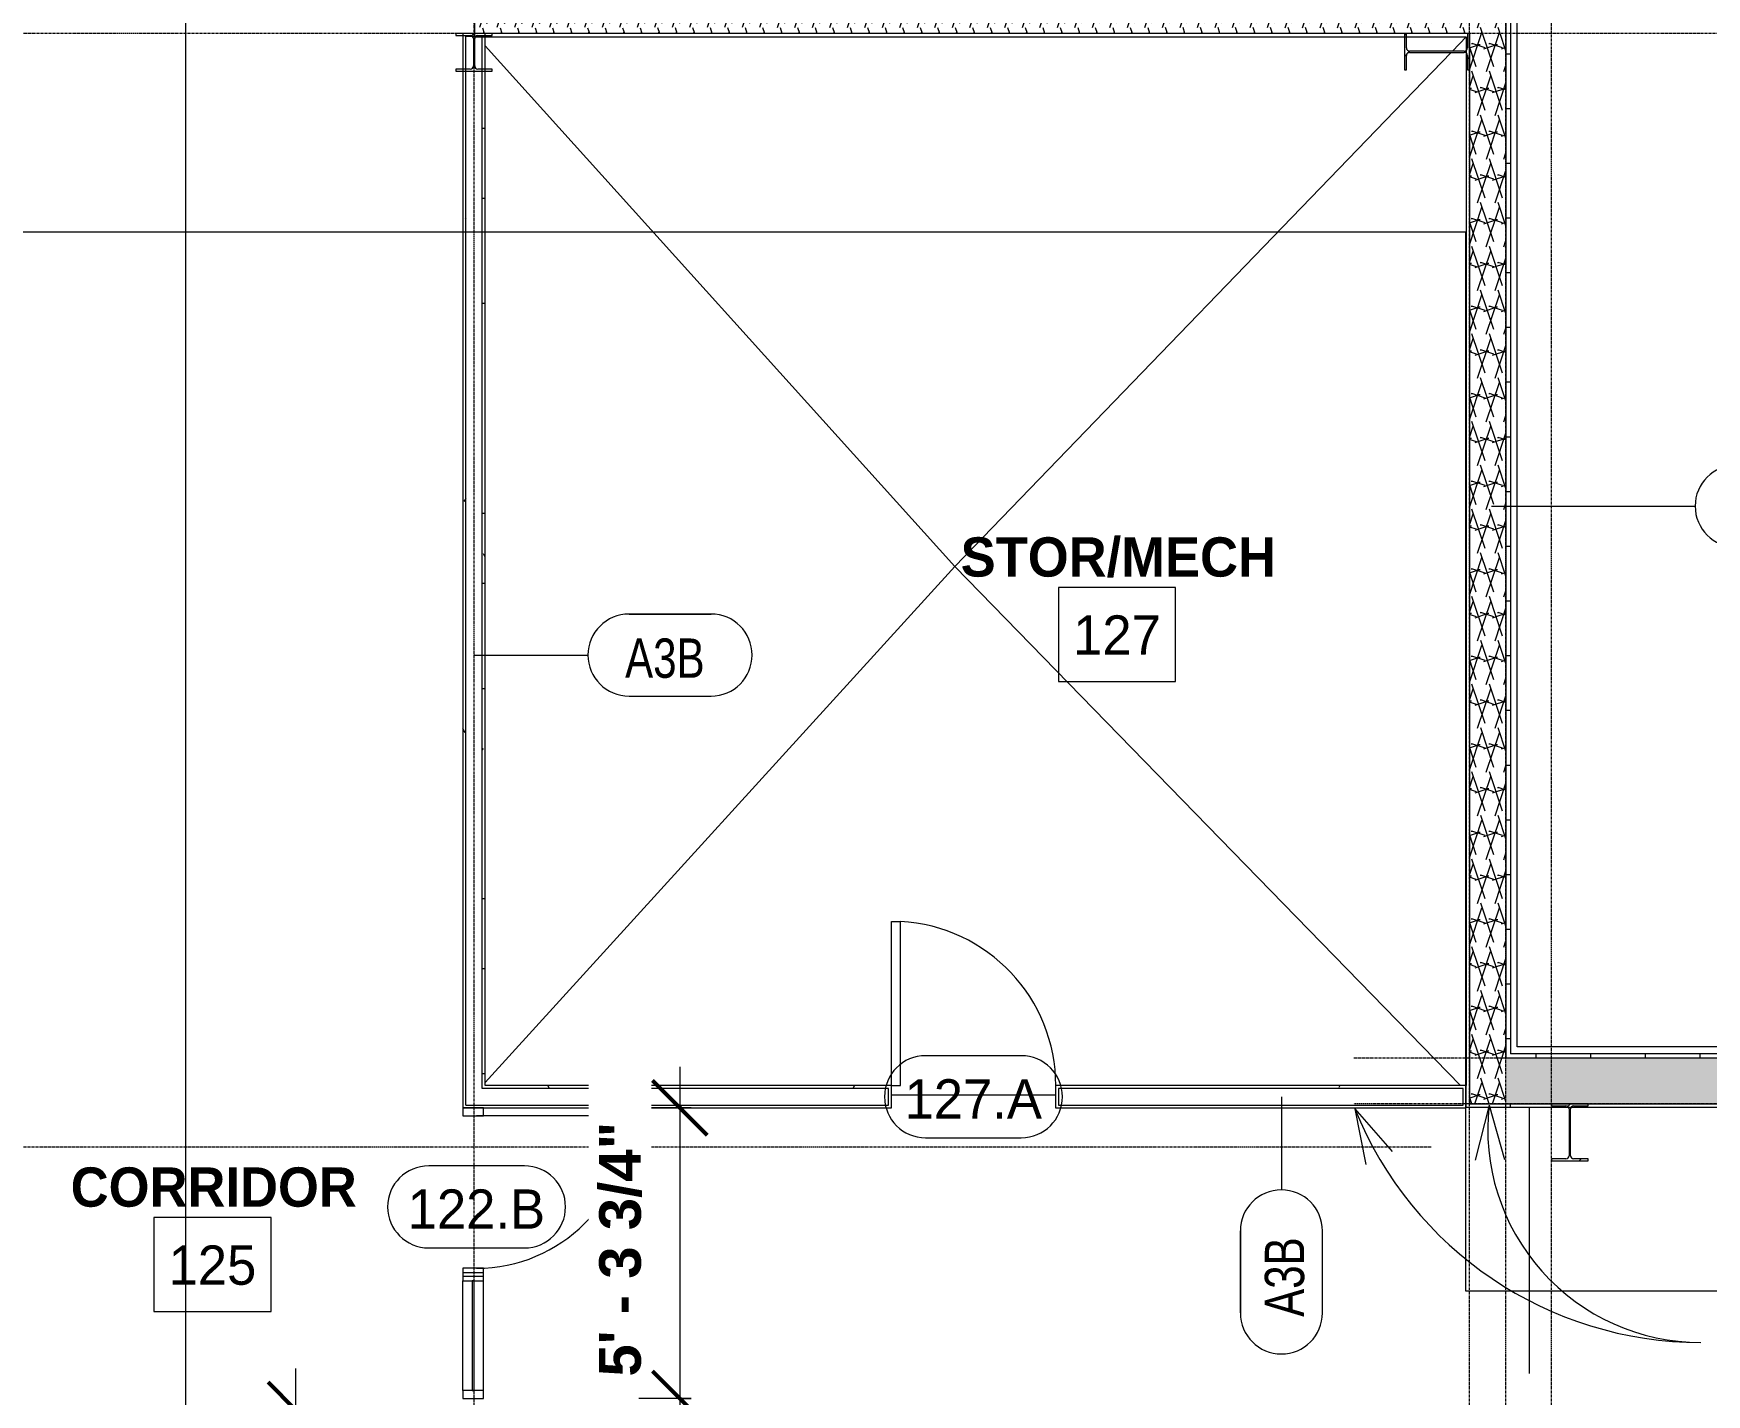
# Model space of a CAD drawing. Header units: inches. Extents: x 21568 to 24810, y -23559 to -20467.
# Drawn here: x 22458.5 to 22825.4, y -21198.1 to -20899.6 of the extents above; entities that cross this region are included whole.
import ezdxf

# ---------------------------------------------------------------- set-up
doc = ezdxf.new("R2010")
doc.units = ezdxf.units.IN
doc.header["$MEASUREMENT"] = 0
doc.linetypes.add('Grid Line 1_2_', pattern=[0.875, 0.5, -0.125, 0.125, -0.125])
for name, color, linetype, lineweight in [('A-ANNO-DIMS', 211, 'Continuous', 9), ('A-ANNO-DIMS-96', 211, 'Continuous', 9), ('A-AREA', 32, 'Continuous', 20), ('A-AREA-IDEN', 2, 'Continuous', 9), ('A-DOOR', 31, 'Continuous', 20), ('A-DOOR-IDEN', 31, 'Continuous', 9), ('A-FLOR', 192, 'Continuous', 20), ('A-GLAZ-CURT', 52, 'Continuous', 20), ('A-GLAZ-CWMG', 51, 'Continuous', 20), ('A-WALL', 113, 'Continuous', 20), ('A-WALL-IDEN', 211, 'Continuous', 9), ('A-WALL-PATT', 111, 'Continuous', 50), ('G-ANNO-SYMB', 111, 'Continuous', 9), ('G-ANNO-TEXT', 231, 'Continuous', 9), ('I-WALL', 2, 'Continuous', 20), ('S-COLS', 52, 'Continuous', 20), ('S-GRID', 1, 'Continuous', 9)]:
    doc.layers.add(name, color=color, linetype=linetype, lineweight=lineweight)
doc.styles.add('Arial_B', font='arialbd.ttf', dxfattribs={"height": 9.132806})
doc.styles.add('Century Gothic', font='GOTHIC.TTF', dxfattribs={"height": 8.622671})
doc.styles.add('Century Gothic_1', font='GOTHIC.TTF', dxfattribs={"width": 0.8, "height": 8.622671})
doc.styles.add('Century Gothic_B', font='GOTHICB.TTF', dxfattribs={"height": 8.616719})
doc.dimstyles.new('OD_Dimension_-_1_16__Tol__1', dxfattribs={"dimscale": 12, "dimtxt": 9, "dimasz": 1, "dimexe": 0.75, "dimexo": 0.5, "dimgap": 0.5, "dimtad": 1, "dimdec": 4, "dimrnd": 0.0625, "dimzin": 1, "dimdsep": 46, "dimlunit": 4, "dimtxsty": 'Arial_B', "dimblk1": 'OBLIQUE', "dimblk2": 'OBLIQUE', "dimsah": 1, "dimcen": 0.09, "dimdle": 0.75, "dimazin": 0, "dimtfac": 1, "dimtdec": 4, "dimtix": 1, "dimtmove": 0, "dimatfit": 3, "dimfxl": 1, "dimtvp": 1, "dimtfill": 1, "dimfrac": 2, "dimtolj": 1, "dimtzin": 0, "dimlwd": 13, "dimlwe": 13, "dimarcsym": 2})
doc.dimstyles.new('OD_Dimension_-_1_16__Tol__2', dxfattribs={"dimscale": 12, "dimtxt": 9, "dimasz": 1, "dimexe": 0.75, "dimexo": 0.5, "dimgap": 0.5, "dimtad": 1, "dimdec": 4, "dimrnd": 0.0625, "dimzin": 1, "dimdsep": 46, "dimlunit": 4, "dimtxsty": 'Arial_B', "dimblk1": 'OBLIQUE', "dimblk2": 'OBLIQUE', "dimsah": 1, "dimcen": 0.09, "dimdle": 0.75, "dimazin": 0, "dimtfac": 1, "dimtdec": 4, "dimtix": 1, "dimtmove": 0, "dimatfit": 3, "dimfxl": 1, "dimtvp": 1, "dimtfill": 1, "dimfrac": 2, "dimtolj": 1, "dimtzin": 0, "dimlwd": 13, "dimlwe": 13, "dimarcsym": 2})
pattern_1 = [(161.57, (0.48, 0.48), (-3.839953776, -1.544e-05), [0, -27.322, 3.034, 0]), (18.43, (-0.48, 0.48), (-3.839953776, 1.544e-05), [0, -27.322, 3.034, 0]), (108.43, (0.48, 0.48), (1.919622, -9.60052459), [9.106, -21.25]), (71.57, (-0.48, 0.48), (1.919622, 9.60052459), [9.106, -21.25])]
pattern_2 = [(0, (0, 0), (0, 12), []), (90, (0, 0), (-12, 7e-16), [])]
pattern_3 = [(45, (0, 0), (-9.503515, 9.503515), []), (45, (0, 14.4), (-9.503515, 9.503515), [])]
pattern_4 = [(0, (0, 0), (30.72, 7.68), [1.267, -21.773, 1.267, -21.773, -122.88]), (0, (0, 0), (30.72, 7.68), [-46.08, 1.267, -44.813, 1.267, -21.773, -53.76]), (0, (0, 0), (30.72, 7.68), [-115.2, 1.267, -14.093, 1.267, -37.133]), (120, (11.52, 3.84), (-22.0110751, 22.7643004), [1.267, -21.773, 1.267, -21.773, -122.88]), (120, (11.52, 3.84), (-22.0110751, 22.7643004), [-46.08, 1.267, -44.813, 1.267, -21.773, -53.76]), (120, (11.52, 3.84), (-22.0110751, 22.7643004), [-115.2, 1.267, -14.093, 1.267, -37.133]), (240, (15.36, 19.2), (-8.7089249, -30.4443004), [1.267, -21.773, 1.267, -21.773, -122.88]), (240, (15.36, 19.2), (-8.7089249, -30.4443004), [-46.08, 1.267, -44.813, 1.267, -21.773, -53.76]), (240, (15.36, 19.2), (-8.7089249, -30.4443004), [-115.2, 1.267, -14.093, 1.267, -37.133])]

# ---------------------------------------------------------------- blocks, each defined once
blk = doc.blocks.new('Struct_Xcel_Sports Complex_rvt-1-Enlarged First Floor Plan _West_')
at = {"layer": 'A-FLOR', "color": 43, "lineweight": 13}
for p, q in [((22772.64, -20900.33), (22769.67, -20903.41)), ((22660.55, -21016.43), (22557.58, -20902.26)), ((22769.39, -20903.7), (22660.55, -21016.43)), ((22660.55, -21016.43), (22557.58, -21129.63)), ((22771.45, -21130.31), (22660.55, -21016.43)), ((22646.64, -21132.3), (22682.64, -21132.3))]:
    blk.add_line(p, q, dxfattribs=at)
blk = doc.blocks.new('Single-Flush - 36_ x 84_-1318909-Enlarged First Floor Plan _West_')
at = {"layer": 'A-DOOR', "color": 7}
for p, q in [((16, -2.44), (16, -38.45)), ((18, -2.44), (16, -2.44)), ((18, -2.44), (18, -38.45)), ((18, -38.45), (16, -38.45))]:
    blk.add_line(p, q, dxfattribs=at)
at = {"layer": 'A-DOOR', "color": 43, "lineweight": 13}
blk.add_arc((18, -2.44), 36.07, 180, 266.8211, dxfattribs=at)
blk = doc.blocks.new('Door_Single_Storefront - one-1980270-Enlarged First Floor Plan _West_')
at = {"layer": 'A-DOOR', "color": 43, "lineweight": 13}
blk.add_line((-16.71875, 33.4375), (-16.71875, 0), dxfattribs=at)
blk.add_arc((-16.71875, 0), 33.4375, 360, 90, dxfattribs=at)
blk = doc.blocks.new('System Panel - Interior Glazing-1980142-Enlarged First Floor Plan _West_')
at = {"layer": 'A-GLAZ-CURT', "color": 7}
for p, q in [((12.03, -0.56), (-12.03, -0.56)), ((-12.03, -0.56), (-12.03, -0.94)), ((-12.03, -0.94), (12.03, -0.94)), ((12.03, -0.94), (12.03, -0.56))]:
    blk.add_line(p, q, dxfattribs=at)
blk = doc.blocks.new('Rectangular Mullion - Interior 1_75_ x 4_5_-1980268-Enlarged First Floor Plan _West_')
at = {"layer": 'A-GLAZ-CWMG', "color": 43, "lineweight": 13}
for p, q in [((22552.7, -21197.18), (22552.7, -21173.12)), ((22557.2, -21197.18), (22557.2, -21173.12))]:
    blk.add_line(p, q, dxfattribs=at)
blk = doc.blocks.new('Rectangular Mullion - Interior 1_75_ x 4_5_-1220297-Enlarged First Floor Plan _West_')
at = {"layer": 'A-GLAZ-CWMG', "color": 7}
for p, q in [((-1.75, 3), (0, 3)), ((-1.75, -1.5), (-1.75, 3)), ((0, 3), (0, -1.5)), ((0, -1.5), (-1.75, -1.5))]:
    blk.add_line(p, q, dxfattribs=at)
blk = doc.blocks.new('Rectangular Mullion - Interior 1_75_ x 4_5_-1980081-Enlarged First Floor Plan _West_')
at = {"layer": 'A-GLAZ-CWMG', "color": 7}
for p, q in [((0, 3), (-1.75, 3)), ((-1.75, 3), (-1.75, -1.5)), ((0, -1.5), (0, 3)), ((-1.75, -1.5), (0, -1.5))]:
    blk.add_line(p, q, dxfattribs=at)
blk = doc.blocks.new('Rectangular Mullion - Interior 1_75_ x 4_5_-1220290-Enlarged First Floor Plan _West_')
at = {"layer": 'A-GLAZ-CWMG', "color": 7}
for p, q in [((-0.875, 3), (0.875, 3)), ((-0.875, -1.5), (-0.875, 3)), ((0.875, 3), (0.875, -1.5)), ((0.875, -1.5), (-0.875, -1.5))]:
    blk.add_line(p, q, dxfattribs=at)
blk = doc.blocks.new('Door Tag - Door Tag-4658-Enlarged First Floor Plan _West_')
at = {"layer": 'A-DOOR-IDEN', "color": 153}
for p, q in [((0.109375, 0.09375), (-0.109375, 0.09375)), ((-0.109375, -0.09375), (0.109375, -0.09375))]:
    blk.add_line(p, q, dxfattribs=at)
for centre, start, end in [((-0.109375, 0), 90, 270), ((0.109375, 0), 270, 90)]:
    blk.add_arc(centre, 0.09375, start, end, dxfattribs=at)
blk = doc.blocks.new('DIMBLOCK35-Enlarged First Floor Plan _West_')
at = {"layer": 'A-ANNO-DIMS-96', "lineweight": 50}
for p, q in [((22516.03, -21201.37), (22510.03, -21195.37)), ((22516.03, -21201.37), (22522.03, -21207.37)), ((22516.03, -21385.05), (22510.03, -21379.05)), ((22516.03, -21385.05), (22522.03, -21391.05))]:
    blk.add_line(p, q, dxfattribs=at)
at = {"layer": 'A-ANNO-DIMS-96', "lineweight": 13}
for p, q in [((22516.03, -21192.37), (22516.03, -21385.05)), ((22549.14, -21201.37), (22507.03, -21201.37)), ((22516.03, -21201.37), (22549.14, -21201.37)), ((22518.52, -21385.05), (22507.03, -21385.05)), ((22516.03, -21385.05), (22518.52, -21385.05))]:
    blk.add_line(p, q, dxfattribs=at)
at = {"layer": 'A-ANNO-DIMS-96', "color": 0, "lineweight": 13, "insert": (22498.33, -21330.57), "char_height": 9.1328, "width": 89.6571, "attachment_point": 1, "rotation": 90, "line_spacing_factor": 0.938532, "style": 'Arial_B', "bg_fill": 3, "box_fill_scale": 1.25, "bg_fill_color": 0, "bg_fill_transparency": 0}
blk.add_mtext('15\' - 3 11/16"', dxfattribs=at)
blk = doc.blocks.new('_Oblique')
at = {"color": 0, "linetype": 'ByBlock', "lineweight": -2}
blk.add_line((-0.5, -0.5), (0.5, 0.5), dxfattribs=at)
blk = doc.blocks.new('Wall Tag - 1_4_-1369832-Enlarged First Floor Plan _West_')
at = {"layer": 'A-WALL-IDEN', "color": 153}
for p, q in [((-0.0822, 0.0968), (0.1053, 0.0968)), ((0.1053, 0.0968), (-0.0822, 0.0968)), ((-0.0822, -0.0907), (0.1053, -0.0907)), ((-0.0822, -0.0907), (0.1053, -0.0907))]:
    blk.add_line(p, q, dxfattribs=at)
for centre, start, end in [((-0.0822, 0.0031), 90, 270), ((-0.0822, 0.0031), 90, 270), ((0.1053, 0.0031), 270, 90), ((0.1053, 0.0031), 270, 90)]:
    blk.add_arc(centre, 0.0937, start, end, dxfattribs=at)
blk = doc.blocks.new('DIMBLOCK47-Enlarged First Floor Plan _West_')
at = {"layer": 'A-ANNO-DIMS-96', "lineweight": 50}
for p, q in [((22600.28, -21135.18), (22594.28, -21129.18)), ((22600.28, -21135.18), (22606.28, -21141.18)), ((22600.28, -21198.93), (22594.28, -21192.93)), ((22600.28, -21198.93), (22606.28, -21204.93))]:
    blk.add_line(p, q, dxfattribs=at)
at = {"layer": 'A-ANNO-DIMS-96', "lineweight": 13}
for p, q in [((22600.28, -21126.18), (22600.28, -21207.93)), ((22602.77, -21135.18), (22591.28, -21135.18)), ((22600.28, -21135.18), (22602.77, -21135.18)), ((22602.77, -21198.93), (22591.28, -21198.93)), ((22600.28, -21198.93), (22602.77, -21198.93))]:
    blk.add_line(p, q, dxfattribs=at)
at = {"layer": 'A-ANNO-DIMS-96', "color": 0, "lineweight": 13, "insert": (22582.58, -21194.12), "char_height": 9.1328, "width": 64.9714, "attachment_point": 1, "rotation": 90, "line_spacing_factor": 0.938532, "style": 'Arial_B', "bg_fill": 3, "box_fill_scale": 1.25, "bg_fill_color": 0, "bg_fill_transparency": 0}
blk.add_mtext('5\' - 3 3/4"', dxfattribs=at)
blk = doc.blocks.new('DIMBLOCK49-Enlarged First Floor Plan _West_')
at = {"layer": 'A-ANNO-DIMS-96', "lineweight": 13}
for p, q in [((22555.14, -20893.55), (22555.14, -20867.73)), ((22773.39, -20874.24), (22773.39, -20885.73)), ((22773.39, -20876.73), (22773.39, -20874.24)), ((22546.14, -20876.73), (22782.39, -20876.73)), ((22555.14, -20876.73), (22555.14, -20893.55))]:
    blk.add_line(p, q, dxfattribs=at)
at = {"layer": 'A-ANNO-DIMS-96', "lineweight": 50}
for p, q in [((22555.14, -20876.73), (22561.14, -20870.73)), ((22773.39, -20876.73), (22779.39, -20870.73)), ((22555.14, -20876.73), (22549.14, -20882.73)), ((22773.39, -20876.73), (22767.39, -20882.73))]:
    blk.add_line(p, q, dxfattribs=at)
at = {"layer": 'A-ANNO-DIMS-96', "color": 0, "lineweight": 13, "insert": (22633.77, -20859.02), "char_height": 9.1328, "width": 73.2, "attachment_point": 1, "line_spacing_factor": 0.938532, "style": 'Arial_B', "bg_fill": 3, "box_fill_scale": 1.25, "bg_fill_color": 0, "bg_fill_transparency": 0}
blk.add_mtext('18\' - 2 1/4"', dxfattribs=at)

msp = doc.modelspace()

# ---------------------------------------------------------------- hatches: boundary and pattern name
at = {"layer": 'A-WALL-PATT', "lineweight": 9}
h = msp.add_hatch(dxfattribs=at)
h.set_pattern_fill('FP_7', color=8, style=0, pattern_type=2)
h.set_pattern_definition(pattern_1)
h.paths.add_polyline_path([(22555.26523, -20899.55281), (22781.39023, -20899.55281), (22781.39023, -20891.55281), (22555.26523, -20891.55281), (22555.26523, -20893.96084)], flags=0)
h = msp.add_hatch(dxfattribs=at)
h.set_pattern_fill('FP_10', color=8, style=0, pattern_type=2)
h.set_pattern_definition(pattern_2)
h.paths.add_polyline_path([(22782.39023, -21135.05281), (22782.39023, -21134.30281), (22781.39023, -21134.30281), (22781.39023, -21135.05281)], flags=0)
h.paths.add_polyline_path([(22781.39023, -21124.30281), (22782.39023, -21124.30281), (22782.39023, -20891.55281), (22781.39023, -20891.55281), (22781.39023, -21116.67199)], flags=0)
h = msp.add_hatch(dxfattribs=at)
h.set_pattern_fill('FP_11', color=8, style=0, pattern_type=2)
h.set_pattern_definition(pattern_4)
h.paths.add_polyline_path([(22552.70273, -21480.80281), (22553.32773, -21480.80281), (22553.32773, -21198.92781), (22552.70273, -21198.92781), (22552.70273, -21476.05281)], flags=0)
h.paths.add_polyline_path([(22553.32773, -21135.17781), (22553.32773, -20899.55281), (22552.70273, -20899.55281), (22552.70273, -21135.17781)], flags=0)
h = msp.add_hatch(dxfattribs=at)
h.set_pattern_fill('FP_11', color=8, style=0, pattern_type=2)
h.set_pattern_definition(pattern_4)
h.paths.add_polyline_path([(22557.57773, -21476.05281), (22557.57773, -21203.17781), (22556.95273, -21203.17781), (22556.95273, -21476.05281)], flags=0)
h.paths.add_polyline_path([(22556.95273, -21130.92781), (22557.57773, -21130.92781), (22557.57773, -20899.55281), (22553.32773, -20899.55281), (22553.32773, -20900.17781), (22556.95273, -20900.17781), (22556.95273, -21019.84105)], flags=0)
h = msp.add_hatch(dxfattribs=at)
h.set_pattern_fill('FP_7', color=8, style=0, pattern_type=2)
h.set_pattern_definition(pattern_1)
h.paths.add_polyline_path([(22781.39023, -21134.30281), (22781.39023, -20899.55281), (22773.39023, -20899.55281), (22773.39023, -21134.30281), (22774.27659, -21134.30281)], flags=0)
h = msp.add_hatch(dxfattribs=at)
h.set_pattern_fill('FP_7', color=8, style=0, pattern_type=2)
h.set_pattern_definition(pattern_1)
h.paths.add_polyline_path([(22783.89023, -21134.30281), (22847.01523, -21134.30281), (22847.01523, -21128.42781), (22847.76523, -21128.42781), (22847.76523, -21124.30281), (22781.39023, -21124.30281), (22781.39023, -21134.30281), (22782.39023, -21134.30281)], flags=0)
h.paths.add_polyline_path([(23089.27809, -21134.30281), (24312.22509, -21134.30281), (24312.22509, -21124.30281), (23072.76523, -21124.30281), (23072.76523, -21128.42781), (23073.51523, -21128.42781), (23073.51523, -21134.30281)], flags=0)
h.paths.add_polyline_path([(22928.01523, -21134.30281), (22928.01523, -21128.42781), (22928.76523, -21128.42781), (22928.76523, -21124.30281), (22919.76523, -21124.30281), (22919.76523, -21128.42781), (22920.51523, -21128.42781), (22920.51523, -21134.30281)], flags=0)
h = msp.add_hatch(dxfattribs=at)
h.set_pattern_fill('FP_10', color=8, style=0, pattern_type=2)
h.set_pattern_definition(pattern_2)
h.paths.add_polyline_path([(22782.39023, -21124.30281), (22847.76523, -21124.30281), (22847.76523, -21123.30281), (22782.39023, -21123.30281)], flags=0)
h.paths.add_polyline_path([(23719.28109, -21124.30281), (24312.22509, -21124.30281), (24312.22509, -21123.30281), (23072.76523, -21123.30281), (23072.76523, -21124.30281), (23645.16309, -21124.30281)], flags=0)
h.paths.add_polyline_path([(22919.76523, -21124.30281), (22928.76523, -21124.30281), (22928.76523, -21123.30281), (22919.76523, -21123.30281)], flags=0)
h = msp.add_hatch(dxfattribs=at)
h.set_pattern_fill('FP_11', color=8, style=0, pattern_type=2)
h.set_pattern_definition(pattern_4)
h.paths.add_polyline_path([(22682.64023, -21135.17781), (22772.64023, -21135.17781), (22772.64023, -21130.92781), (22772.01523, -21130.92781), (22772.01523, -21134.55281), (22683.26523, -21134.55281), (22683.26523, -21132.74031), (22682.64023, -21132.74031)], flags=0)
h.paths.add_polyline_path([(22646.64023, -21135.17781), (22646.64023, -21132.74031), (22646.01523, -21132.74031), (22646.01523, -21134.55281), (22553.32773, -21134.55281), (22553.32773, -21135.17781), (22557.57773, -21135.17781)], flags=0)
h = msp.add_hatch(dxfattribs=at)
h.set_pattern_fill('FP_11', color=8, style=0, pattern_type=2)
h.set_pattern_definition(pattern_4)
h.paths.add_polyline_path([(22682.64023, -21132.74031), (22683.26523, -21132.74031), (22683.26523, -21130.92781), (22772.64023, -21130.92781), (22772.64023, -21130.30281), (22682.64023, -21130.30281)], flags=0)
h.paths.add_polyline_path([(22646.01523, -21132.74031), (22646.64023, -21132.74031), (22646.64023, -21130.30281), (22557.57773, -21130.30281), (22557.57773, -21130.92781), (22646.01523, -21130.92781)], flags=0)
at = {"layer": 'S-COLS', "lineweight": 9}
h = msp.add_hatch(dxfattribs=at)
h.set_pattern_fill('FP_6', color=8, style=0, pattern_type=2)
h.set_pattern_definition(pattern_3)
h.paths.add_polyline_path([(22559.14023, -20907.80281), (22559.14023, -20907.36922), (22555.97616, -20907.36922), (22555.48726, -20907.16671), (22555.28476, -20906.67781), (22555.28476, -20900.67781), (22555.48726, -20900.18891), (22555.97616, -20899.9864), (22559.14023, -20899.9864), (22559.14023, -20899.55281), (22551.14023, -20899.55281), (22551.14023, -20899.9864), (22554.30429, -20899.9864), (22554.79319, -20900.18891), (22554.99569, -20900.67781), (22554.99569, -20906.67781), (22554.79319, -20907.16671), (22554.30429, -20907.36922), (22551.14023, -20907.36922), (22551.14023, -20907.80281)], flags=0)
h = msp.add_hatch(dxfattribs=at)
h.set_pattern_fill('FP_6', color=8, style=0, pattern_type=2)
h.set_pattern_definition(pattern_3)
h.paths.add_polyline_path([(22759.57382, -20907.55281), (22759.57382, -20904.38875), (22759.77633, -20903.89985), (22760.26523, -20903.69734), (22772.26523, -20903.69734), (22772.75412, -20903.89985), (22772.95663, -20904.38875), (22772.95663, -20907.55281), (22773.39023, -20907.55281), (22773.39023, -20899.55281), (22772.95663, -20899.55281), (22772.95663, -20902.71687), (22772.75412, -20903.20577), (22772.26523, -20903.40828), (22760.26523, -20903.40828), (22759.77633, -20903.20577), (22759.57382, -20902.71687), (22759.57382, -20899.55281), (22759.14023, -20899.55281), (22759.14023, -20907.55281)], flags=0)
h = msp.add_hatch(dxfattribs=at)
h.set_pattern_fill('FP_6', color=8, style=0, pattern_type=2)
h.set_pattern_definition(pattern_3)
h.paths.add_polyline_path([(22799.39023, -21146.80281), (22799.39023, -21146.36922), (22796.22616, -21146.36922), (22795.73726, -21146.16671), (22795.53476, -21145.67781), (22795.53476, -21135.42781), (22795.73726, -21134.93891), (22796.22616, -21134.7364), (22799.39023, -21134.7364), (22799.39023, -21134.30281), (22791.39023, -21134.30281), (22791.39023, -21134.7364), (22794.55429, -21134.7364), (22795.04319, -21134.93891), (22795.24569, -21135.42781), (22795.24569, -21145.67781), (22795.04319, -21146.16671), (22794.55429, -21146.36922), (22791.39023, -21146.36922), (22791.39023, -21146.80281)], flags=0)

# ---------------------------------------------------------------- linework, layer by layer
at = {"layer": 'A-AREA', "color": 43, "lineweight": 13}
msp.add_line((22786.57673, -21193.42781), (22786.57673, -21135.05281), dxfattribs=at)
at = {"layer": 'A-AREA-IDEN', "flags": 128}
for points in [[(22683.26213, -21021.08234), (22683.26213, -21041.65377), (22708.97213, -21041.65377), (22708.97213, -21021.08234)], [(22484.93244, -21159.26117), (22484.93244, -21179.8326), (22510.64244, -21179.8326), (22510.64244, -21159.26117)]]:
    msp.add_lwpolyline(points, close=True, dxfattribs=at)
at = {"layer": 'A-WALL', "color": 7}
for p, q in [((22555.26523, -20889.05281), (22555.26523, -20900.30281)), ((22782.39023, -20890.55281), (22782.39023, -21123.30281)), ((22783.89023, -21121.80281), (22783.89023, -20889.05281)), ((22781.39023, -20891.55281), (22781.39023, -21124.30281)), ((22553.32773, -21134.55281), (22553.32773, -20900.17781)), ((22553.32773, -20900.17781), (22556.95273, -20900.17781)), ((22773.39023, -20899.55281), (22555.26523, -20899.55281)), ((22555.26523, -20900.30281), (22772.64023, -20900.30281)), ((22556.95273, -21130.92781), (22556.95273, -20900.17781)), ((22772.64023, -20900.30281), (22772.64023, -21130.30281)), ((22773.39023, -20899.55281), (22773.39023, -21134.30281)), ((22847.76523, -21121.80281), (22783.89023, -21121.80281)), ((22847.76523, -21124.30281), (22781.39023, -21124.30281)), ((22847.76523, -21123.30281), (22782.39023, -21123.30281)), ((22646.01523, -21130.92781), (22556.95273, -21130.92781)), ((22646.01523, -21134.55281), (22646.01523, -21130.92781)), ((22683.26523, -21130.92781), (22683.26523, -21134.55281)), ((22772.01523, -21130.92781), (22683.26523, -21130.92781)), ((22772.01523, -21134.55281), (22772.01523, -21130.92781)), ((22553.32773, -21134.55281), (22646.01523, -21134.55281)), ((22683.26523, -21134.55281), (22772.01523, -21134.55281)), ((22772.64023, -21135.05281), (22847.76523, -21135.05281)), ((22773.39023, -21134.30281), (22847.01523, -21134.30281)), ((22781.39023, -21135.05281), (22781.39023, -21134.30281)), ((22782.39023, -21135.05281), (22782.39023, -21134.30281))]:
    msp.add_line(p, q, dxfattribs=at)
at = {"layer": 'A-WALL-IDEN', "color": 153}
for p, q in [((22778.26523, -21003.21322), (22822.8699, -21003.21322)), ((22555.14023, -21035.8795), (22580.12107, -21035.8795)), ((22732.16748, -21132.74031), (22732.16748, -21153.16196))]:
    msp.add_line(p, q, dxfattribs=at)
at = {"layer": 'G-ANNO-SYMB'}
for p, q in [((22491.854, -20695.61128), (22491.854, -23072.22867)), ((22772.63634, -20943.12708), (22005.48674, -20943.12708)), ((22772.63634, -21175.34566), (22772.63634, -20943.12708)), ((24579.57542, -21175.34566), (22772.63634, -21175.34566))]:
    msp.add_line(p, q, dxfattribs=at)
at = {"layer": 'G-ANNO-TEXT', "color": 137}
for p, q in [((22748.28503, -21135.40628), (22756.45892, -21144.76182)), ((22748.28503, -21135.40628), (22750.68606, -21147.59537)), ((22777.72037, -21134.57603), (22774.67792, -21146.62104)), ((22777.72037, -21134.57603), (22781.10803, -21146.52854))]:
    msp.add_line(p, q, dxfattribs=at)
for centre, radius, start in [((22824.13729, -21104.85889), 81.7723, 201.9357444), ((22824.13729, -21139.90892), 46.72227, 173.4459671)]:
    msp.add_arc(centre, radius, start, 270, dxfattribs=at)
at = {"layer": 'I-WALL', "color": 7}
for p, q in [((22552.70273, -20899.55281), (22552.70273, -21135.17781)), ((22557.57773, -20899.55281), (22552.70273, -20899.55281)), ((22557.57773, -21130.30281), (22557.57773, -20899.55281)), ((22646.64023, -21130.30281), (22557.57773, -21130.30281)), ((22646.64023, -21135.17781), (22646.64023, -21130.30281)), ((22772.64023, -21130.30281), (22682.64023, -21130.30281)), ((22682.64023, -21130.30281), (22682.64023, -21135.17781)), ((22772.64023, -21135.17781), (22772.64023, -21130.30281)), ((22552.70273, -21135.17781), (22646.64023, -21135.17781)), ((22682.64023, -21135.17781), (22772.64023, -21135.17781))]:
    msp.add_line(p, q, dxfattribs=at)
at = {"layer": 'S-COLS', "color": 7}
for p, q in [((22559.14023, -20899.55281), (22551.14023, -20899.55281)), ((22551.14023, -20899.55281), (22551.14023, -20899.9864)), ((22551.14023, -20899.9864), (22554.30429, -20899.9864)), ((22554.99569, -20900.67781), (22554.99569, -20906.67781)), ((22555.28476, -20906.67781), (22555.28476, -20900.67781)), ((22555.97616, -20899.9864), (22559.14023, -20899.9864)), ((22559.14023, -20899.9864), (22559.14023, -20899.55281)), ((22759.57382, -20899.55281), (22759.14023, -20899.55281)), ((22759.14023, -20899.55281), (22759.14023, -20907.55281)), ((22759.57382, -20902.71687), (22759.57382, -20899.55281)), ((22773.39023, -20899.55281), (22772.95663, -20899.55281)), ((22772.95663, -20899.55281), (22772.95663, -20902.71687)), ((22773.39023, -20907.55281), (22773.39023, -20899.55281)), ((22759.57382, -20907.55281), (22759.57382, -20904.38875)), ((22772.26523, -20903.40828), (22760.26523, -20903.40828)), ((22760.26523, -20903.69734), (22772.26523, -20903.69734)), ((22772.95663, -20904.38875), (22772.95663, -20907.55281)), ((22554.30429, -20907.36922), (22551.14023, -20907.36922)), ((22551.14023, -20907.36922), (22551.14023, -20907.80281)), ((22551.14023, -20907.80281), (22559.14023, -20907.80281)), ((22559.14023, -20907.36922), (22555.97616, -20907.36922)), ((22559.14023, -20907.80281), (22559.14023, -20907.36922)), ((22759.14023, -20907.55281), (22759.57382, -20907.55281)), ((22772.95663, -20907.55281), (22773.39023, -20907.55281)), ((22799.39023, -21134.30281), (22791.39023, -21134.30281)), ((22791.39023, -21134.30281), (22791.39023, -21134.7364)), ((22791.39023, -21134.7364), (22794.55429, -21134.7364)), ((22795.24569, -21135.42781), (22795.24569, -21145.67781)), ((22795.53476, -21145.67781), (22795.53476, -21135.42781)), ((22796.22616, -21134.7364), (22799.39023, -21134.7364)), ((22799.39023, -21134.7364), (22799.39023, -21134.30281)), ((22794.55429, -21146.36922), (22791.39023, -21146.36922)), ((22791.39023, -21146.36922), (22791.39023, -21146.80281)), ((22791.39023, -21146.80281), (22799.39023, -21146.80281)), ((22799.39023, -21146.36922), (22796.22616, -21146.36922)), ((22799.39023, -21146.80281), (22799.39023, -21146.36922))]:
    msp.add_line(p, q, dxfattribs=at)
for centre, start, end in [((22554.30429, -20900.67781), 0, 90), ((22555.97616, -20900.67781), 90, 180), ((22760.26523, -20902.71687), 180, 270), ((22760.26523, -20904.38875), 90, 180), ((22772.26523, -20902.71687), 270, 0), ((22772.26523, -20904.38875), 0, 90), ((22554.30429, -20906.67781), 270, 0), ((22555.97616, -20906.67781), 180, 270), ((22794.55429, -21135.42781), 0, 90), ((22796.22616, -21135.42781), 90, 180), ((22794.55429, -21145.67781), 270, 0), ((22796.22616, -21145.67781), 180, 270)]:
    msp.add_arc(centre, 0.69141, start, end, dxfattribs=at)
at = {"layer": 'S-GRID', "linetype": 'Grid Line 1_2_'}
for p, q in [((22555.14023, -23049.14903), (22555.14023, -20633.37408)), ((22781.39023, -22389.5762), (22781.39023, -20633.37408)), ((22773.39023, -22389.5762), (22773.39023, -20713.12653)), ((22781.39023, -22389.5762), (22781.39023, -20761.12653)), ((22791.39023, -22389.5762), (22791.39023, -20761.12653)), ((22871.85188, -20899.55281), (21657.56096, -20899.55281)), ((24694.78907, -21124.30281), (22748.01523, -21124.30281)), ((24742.78907, -21134.30281), (22748.01523, -21134.30281)), ((22765.01217, -21143.80281), (21657.56096, -21143.80281))]:
    msp.add_line(p, q, dxfattribs=at)

# ---------------------------------------------------------------- block references
at = {"layer": 'A-DOOR', "color": 250, "lineweight": 13, "rotation": 180}
msp.add_blockref('Single-Flush - 36_ x 84_-1318909-Enlarged First Floor Plan _West_', (22664.64023, -21132.74031), dxfattribs=at)
at = {"layer": 'A-DOOR', "color": 43, "lineweight": 13, "rotation": 270}
msp.add_blockref('Door_Single_Storefront - one-1980270-Enlarged First Floor Plan _West_', (22555.70273, -21153.64656), dxfattribs=at)
at = {"layer": 'A-DOOR-IDEN', "color": 153, "xscale": 95.99999999999994, "yscale": 95.99999999999994, "zscale": 95.99999999999994}
for p in [(22664.64023, -21132.74031), (22555.70273, -21156.8955)]:
    msp.add_blockref('Door Tag - Door Tag-4658-Enlarged First Floor Plan _West_', p, dxfattribs=at)
at = {"layer": 'A-GLAZ-CURT', "color": 43, "lineweight": 13, "rotation": 270}
msp.add_blockref('System Panel - Interior Glazing-1980142-Enlarged First Floor Plan _West_', (22555.70273, -21185.14656), dxfattribs=at)
at = {"layer": 'A-GLAZ-CWMG', "color": 43, "lineweight": 13, "rotation": 90}
msp.add_blockref('Rectangular Mullion - Interior 1_75_ x 4_5_-1980081-Enlarged First Floor Plan _West_', (22555.70273, -21135.17781), dxfattribs=at)
at = {"layer": 'A-GLAZ-CWMG', "color": 43, "lineweight": 13, "extrusion": (0, 0, -1), "rotation": 270}
for name, p in [('Rectangular Mullion - Interior 1_75_ x 4_5_-1220290-Enlarged First Floor Plan _West_', (-22555.70273, -21171.24031)), ('Rectangular Mullion - Interior 1_75_ x 4_5_-1220290-Enlarged First Floor Plan _West_', (-22555.70273, -21172.24031)), ('Rectangular Mullion - Interior 1_75_ x 4_5_-1220297-Enlarged First Floor Plan _West_', (-22555.70273, -21198.92781))]:
    msp.add_blockref(name, p, dxfattribs=at)
at = {"layer": 'A-GLAZ-CWMG', "color": 43, "lineweight": 13}
msp.add_blockref('Rectangular Mullion - Interior 1_75_ x 4_5_-1980268-Enlarged First Floor Plan _West_', (0, 0), dxfattribs=at)
at = {"layer": 'A-WALL-IDEN', "color": 153, "xscale": 95.99999999999994, "yscale": 95.99999999999994, "zscale": 95.99999999999994}
for p in [(22839.76523, -21003.50693), (22597.01639, -21036.17321)]:
    msp.add_blockref('Wall Tag - 1_4_-1369832-Enlarged First Floor Plan _West_', p, dxfattribs=at)
at = {"layer": 'A-WALL-IDEN', "color": 153, "xscale": 95.99999999999994, "yscale": 95.99999999999994, "zscale": 95.99999999999994, "rotation": 89.99999999999991}
msp.add_blockref('Wall Tag - 1_4_-1369832-Enlarged First Floor Plan _West_', (22732.46118, -21172.26663), dxfattribs=at)

# ---------------------------------------------------------------- texts
at = {"layer": 'A-AREA-IDEN', "attachment_point": 2}
for s, insert, char_height, width, line_spacing_factor, style in [('STOR/MECH', (22696.40316, -21010.05847), 8.616719, 81.864, 0.984796, 'Century Gothic_B'), ('127', (22696.11713, -21027.17396), 8.622671, 23.652, 0.984117, 'Century Gothic'), ('CORRIDOR', (22498.07347, -21148.23729), 8.616719, 74.412, 0.984796, 'Century Gothic_B'), ('125', (22497.78744, -21165.35278), 8.622671, 23.652, 0.984117, 'Century Gothic')]:
    msp.add_mtext(s, dxfattribs=dict(at, insert=insert, char_height=char_height, width=width, line_spacing_factor=line_spacing_factor, style=style))
at = {"layer": 'A-DOOR-IDEN', "char_height": 8.622671, "attachment_point": 2, "line_spacing_factor": 0.984117, "style": 'Century Gothic'}
for s, insert, width in [('127.A', (22664.5989, -21128.909), 38.124), ('122.B', (22555.6614, -21153.06419), 35.64)]:
    msp.add_mtext(s, dxfattribs=dict(at, insert=insert, width=width))

# ---------------------------------------------------------------- next in the draw order: texts
at = {"layer": 'A-WALL-IDEN', "insert": (22596.98753, -21032.23887), "char_height": 8.622671, "width": 21.06, "attachment_point": 2, "line_spacing_factor": 0.984117, "style": 'Century Gothic_1', "bg_fill": 3, "box_fill_scale": 1.25, "bg_fill_color": 0, "bg_fill_transparency": 0}
msp.add_mtext('A3B', dxfattribs=at)
at = {"layer": 'A-WALL-IDEN', "insert": (22728.52685, -21172.2955), "char_height": 8.622671, "width": 21.06, "attachment_point": 2, "rotation": 90, "line_spacing_factor": 0.984117, "style": 'Century Gothic_1', "bg_fill": 3, "box_fill_scale": 1.25, "bg_fill_color": 0, "bg_fill_transparency": 0}
msp.add_mtext('A3B', dxfattribs=at)

# ---------------------------------------------------------------- next in the draw order: dimensions: what is measured, and where the dimension line sits
at = {"layer": 'A-ANNO-DIMS', "lineweight": 13}
dim = msp.add_linear_dim(base=(22773.39023, -20876.72755), p1=(22555.14023, -20899.55281), p2=(22773.39023, -20868.24227), dimstyle='OD_Dimension_-_1_16__Tol__2', override={"dimpost": '<>', "dimfxl": 220.484495}, dxfattribs=at)
dim.commit()
dim.dimension.update_dxf_attribs({"geometry": 'DIMBLOCK49-Enlarged First Floor Plan _West_', "text_midpoint": (22664.26523, -20866.00229)})
for base, p1, p2, dimstyle, override, picture, middle in [((22600.28406, -21198.92781), (22608.76935, -21135.17781), (22608.76935, -21198.92781), 'OD_Dimension_-_1_16__Tol__1', {"dimpost": '<>', "dimfxl": 63.75}, 'DIMBLOCK47-Enlarged First Floor Plan _West_', (22589.56192, -21167.05281)), ((22516.03313, -21385.05281), (22555.14023, -21201.36531), (22524.51841, -21385.05281), 'OD_Dimension_-_1_16__Tol__2', {"dimpost": '<>', "dimfxl": 186.22243}, 'DIMBLOCK35-Enlarged First Floor Plan _West_', (22505.31098, -21293.20906))]:
    dim = msp.add_linear_dim(base=base, p1=p1, p2=p2, angle=90, dimstyle=dimstyle, override=override, dxfattribs=at)
    dim.commit()
    dim.dimension.update_dxf_attribs({"geometry": picture, "text_midpoint": middle})

# ---------------------------------------------------------------- next in the draw order: block references
at = {"lineweight": 5}
msp.add_blockref('Struct_Xcel_Sports Complex_rvt-1-Enlarged First Floor Plan _West_', (0, 0), dxfattribs=at)

doc.saveas('drawing.dxf')
